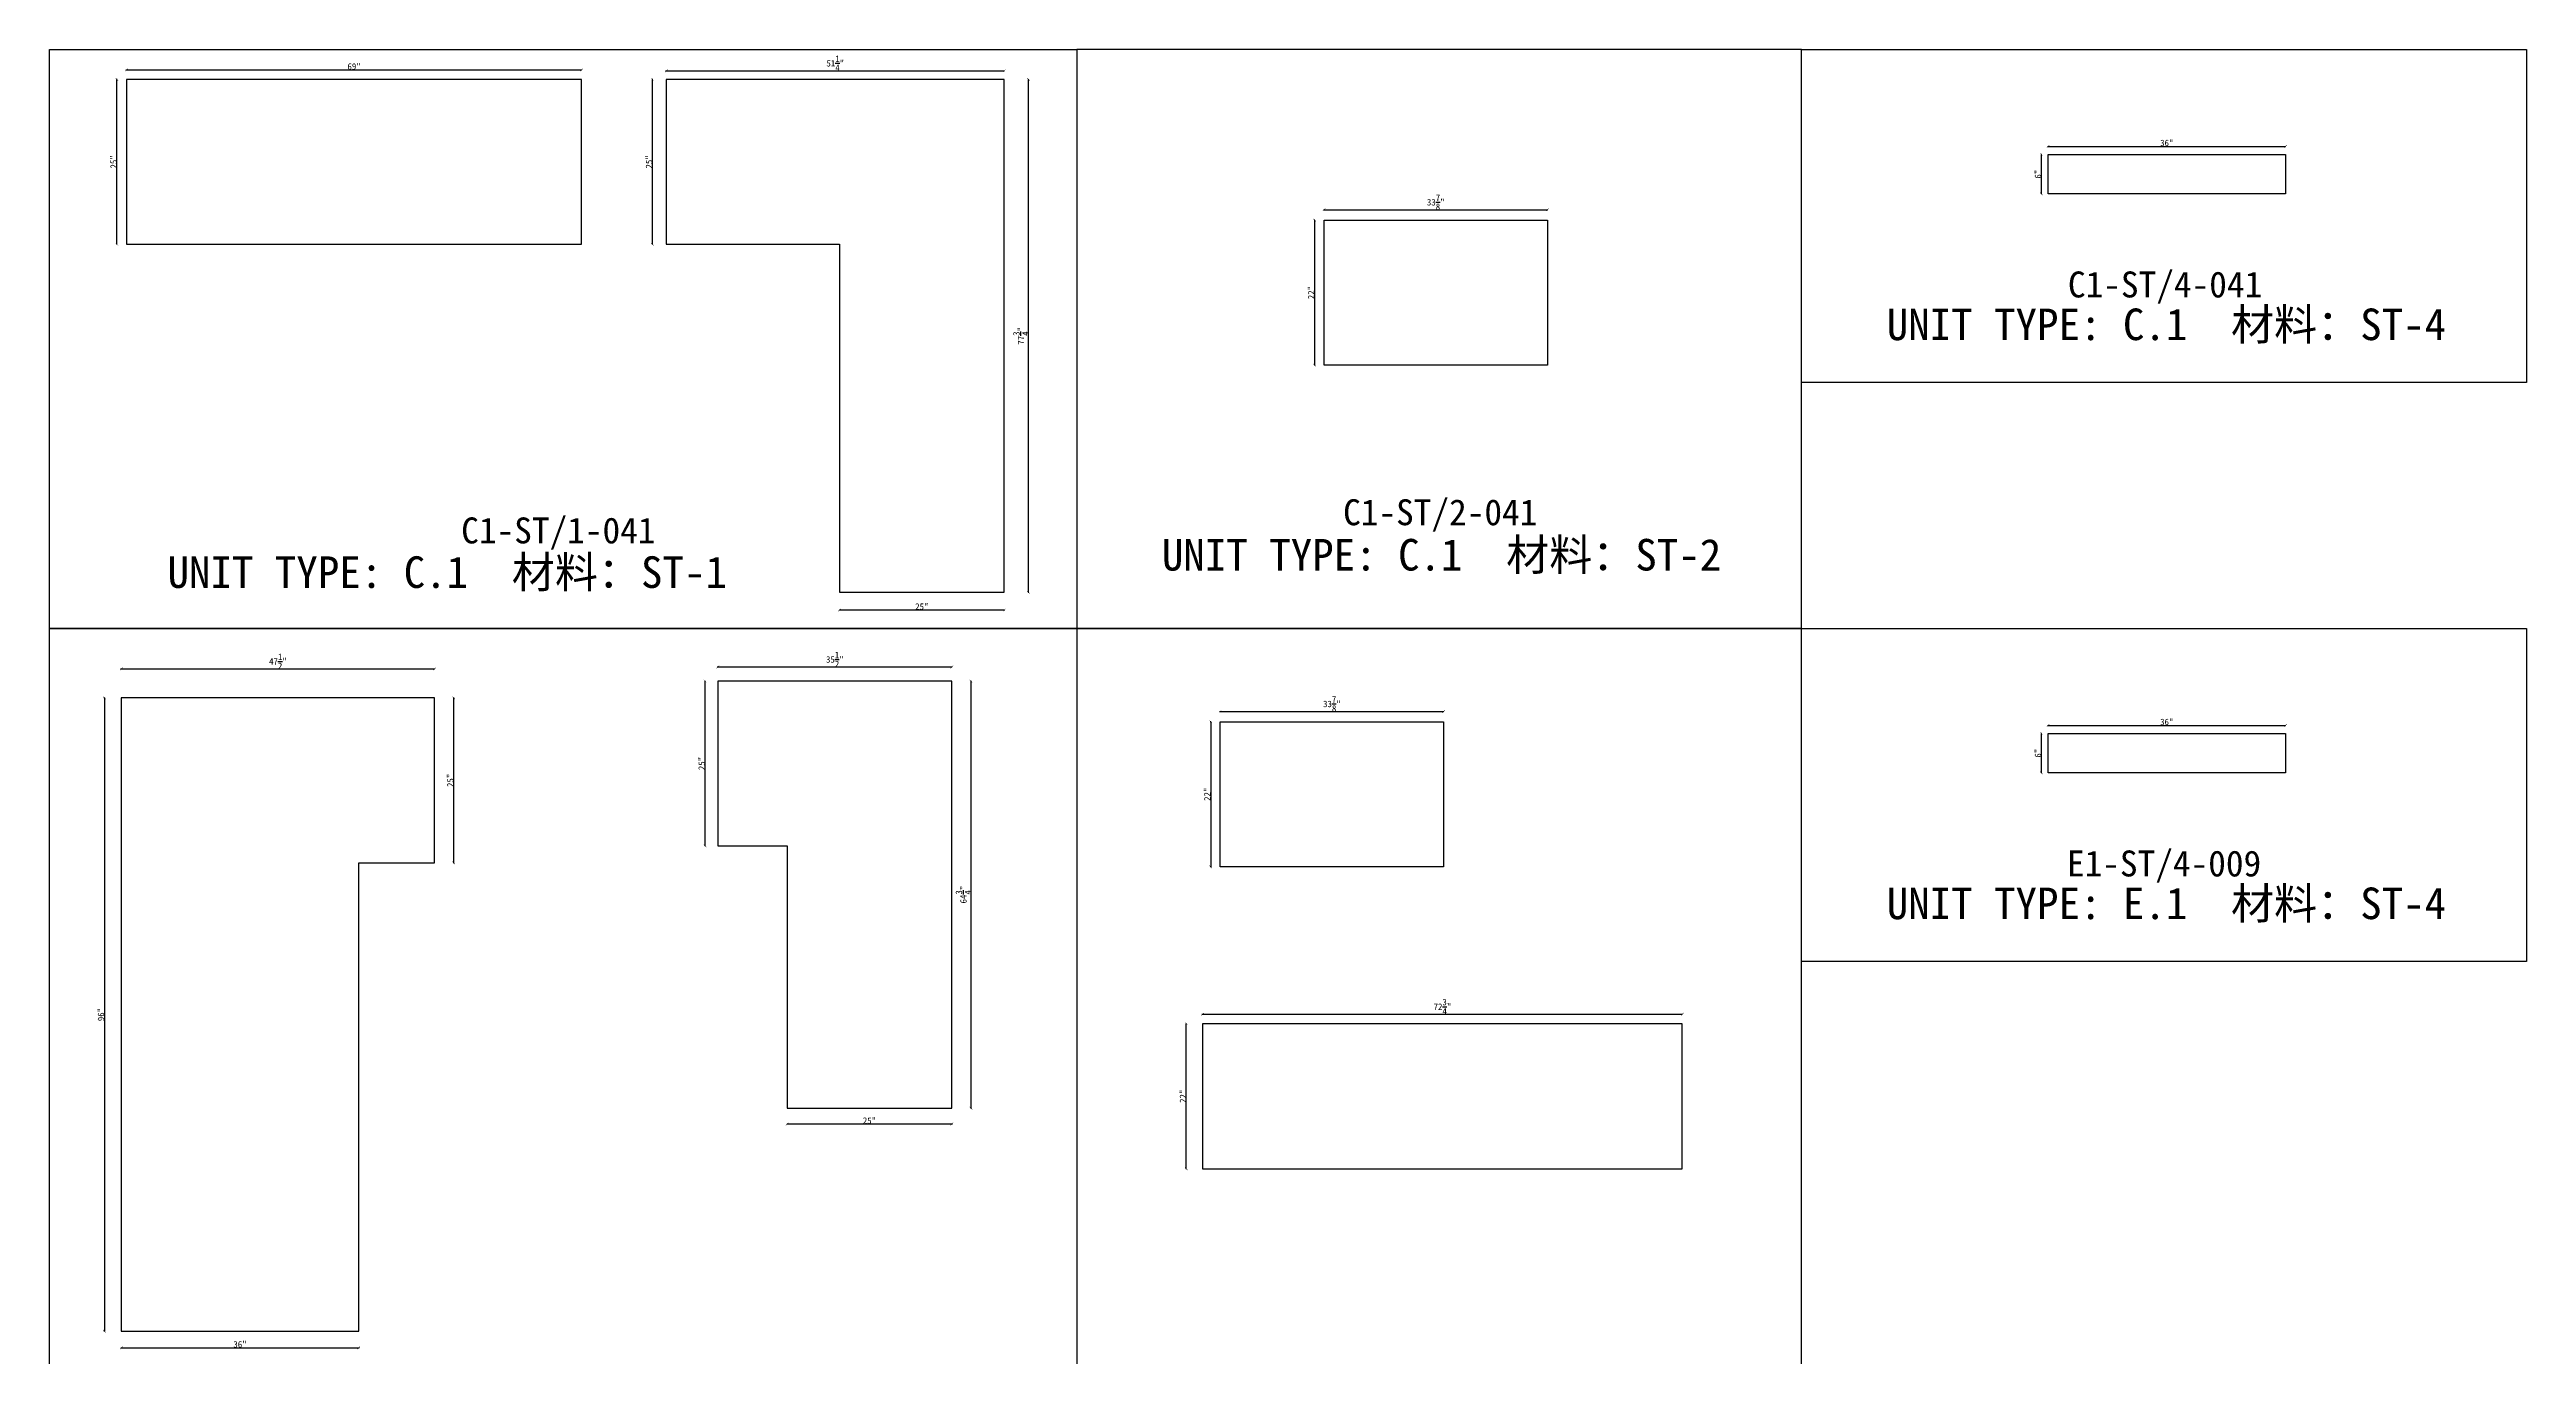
# Model space of a CAD drawing. Header units: millimetres. Extents: x -46966 to 138077, y -48408 to 2116.
# Drawn here: x -46966 to -37426, y -26826 to -21793 of the extents above; entities that cross this region are included whole.
import ezdxf
from ezdxf.enums import TextEntityAlignment as Align

# ---------------------------------------------------------------- set-up
doc = ezdxf.new("R2010")
doc.units = ezdxf.units.MM
doc.layers.add('PART_NUMBER', color=3, linetype='Continuous')
doc.styles.add('样式 1', font='')
doc.styles.get('样式 1').set_extended_font_data('NSimSun')
doc.dimstyles.new('副本 ISO-25', dxfattribs={"dimtxt": 25, "dimasz": 10, "dimexe": 1.5, "dimexo": 0.5, "dimtad": 1, "dimlfac": 0.03937, "dimlunit": 5, "dimtxsty": '样式 1', "dimblk": 'ARCHTICK', "dimcen": 2.5, "dimclrd": 256, "dimclrt": 1, "dimazin": 3, "dimtfac": 1, "dimtmove": 0, "dimatfit": 3, "dimfxlon": 1})

# ---------------------------------------------------------------- blocks, each defined once
blk = doc.blocks.new('_ArchTick')
at = {"color": 0, "linetype": 'ByBlock', "const_width": 0.15}
blk.add_lwpolyline([(-0.5, -0.5), (0.5, 0.5)], dxfattribs=at)
blk = doc.blocks.new('*D108')
at = {"color": 0, "lineweight": -2, "transparency": 16777216}
for p, q in [((-46705.4, -21908.2), (-46707.9, -21908.2)), ((-46705.4, -22543.2), (-46707.9, -22543.2))]:
    blk.add_line(p, q, dxfattribs=at)
at = {"lineweight": -2, "transparency": 16777216}
blk.add_line((-46706.4, -22543.2), (-46706.4, -21908.2), dxfattribs=at)
at = {"layer": 'Defpoints', "color": 0, "transparency": 16777216}
for p in [(-46706.4, -21908.2), (-46669.4, -21908.2), (-46669.4, -22543.2)]:
    blk.add_point(p, dxfattribs=at)
at = {"lineweight": -2, "transparency": 16777216, "xscale": 10, "yscale": 10, "zscale": 10}
for p, rotation in [((-46706.4, -21908.2), 90), ((-46706.4, -22543.2), 270)]:
    blk.add_blockref('_ArchTick', p, dxfattribs=dict(at, rotation=rotation))
at = {"color": 1, "transparency": 16777216, "insert": (-46719.5, -22225.7), "char_height": 25, "attachment_point": 5, "rotation": 90, "style": '样式 1'}
blk.add_mtext('\\A1;25"', dxfattribs=at)
blk = doc.blocks.new('*D109')
at = {"color": 0, "lineweight": -2, "transparency": 16777216}
for p, q in [((-46669.4, -21872.9), (-46669.4, -21870.4)), ((-44916.8, -21872.9), (-44916.8, -21870.4))]:
    blk.add_line(p, q, dxfattribs=at)
at = {"lineweight": -2, "transparency": 16777216}
blk.add_line((-46669.4, -21871.9), (-44916.8, -21871.9), dxfattribs=at)
at = {"layer": 'Defpoints', "color": 0, "transparency": 16777216}
for p in [(-46669.4, -21908.2), (-44916.8, -21871.9), (-44916.8, -21908.2)]:
    blk.add_point(p, dxfattribs=at)
at = {"lineweight": -2, "transparency": 16777216, "xscale": 10, "yscale": 10, "zscale": 10, "rotation": 180}
blk.add_blockref('_ArchTick', (-46669.4, -21871.9), dxfattribs=at)
at = {"lineweight": -2, "transparency": 16777216, "xscale": 10, "yscale": 10, "zscale": 10}
blk.add_blockref('_ArchTick', (-44916.8, -21871.9), dxfattribs=at)
at = {"color": 1, "transparency": 16777216, "insert": (-45793.1, -21858.7), "char_height": 25, "attachment_point": 5, "style": '样式 1'}
blk.add_mtext('\\A1;69"', dxfattribs=at)
blk = doc.blocks.new('*D104')
at = {"color": 0, "lineweight": -2, "transparency": 16777216}
for p, q in [((-44590.5, -21876.1), (-44590.5, -21873.6)), ((-43288.8, -21876.1), (-43288.8, -21873.6))]:
    blk.add_line(p, q, dxfattribs=at)
at = {"lineweight": -2, "transparency": 16777216}
blk.add_line((-44590.5, -21875.1), (-43288.8, -21875.1), dxfattribs=at)
at = {"layer": 'Defpoints', "color": 0, "transparency": 16777216}
for p in [(-44590.5, -21908.2), (-43288.8, -21875.1), (-43288.8, -21908.2)]:
    blk.add_point(p, dxfattribs=at)
at = {"lineweight": -2, "transparency": 16777216, "xscale": 10, "yscale": 10, "zscale": 10, "rotation": 180}
blk.add_blockref('_ArchTick', (-44590.5, -21875.1), dxfattribs=at)
at = {"lineweight": -2, "transparency": 16777216, "xscale": 10, "yscale": 10, "zscale": 10}
blk.add_blockref('_ArchTick', (-43288.8, -21875.1), dxfattribs=at)
at = {"color": 1, "transparency": 16777216, "insert": (-43939.6, -21846), "char_height": 25, "attachment_point": 5, "style": '样式 1'}
blk.add_mtext('\\A1;51{\\H1x;\\S1/4;}"', dxfattribs=at)
blk = doc.blocks.new('*D105')
at = {"color": 0, "lineweight": -2, "transparency": 16777216}
for p, q in [((-44643, -21908.2), (-44645.5, -21908.2)), ((-44643, -22543.2), (-44645.5, -22543.2))]:
    blk.add_line(p, q, dxfattribs=at)
at = {"lineweight": -2, "transparency": 16777216}
blk.add_line((-44644, -22543.2), (-44644, -21908.2), dxfattribs=at)
at = {"layer": 'Defpoints', "color": 0, "transparency": 16777216}
for p in [(-44644, -21908.2), (-44590.5, -21908.2), (-44590.5, -22543.2)]:
    blk.add_point(p, dxfattribs=at)
at = {"lineweight": -2, "transparency": 16777216, "xscale": 10, "yscale": 10, "zscale": 10}
for p, rotation in [((-44644, -21908.2), 90), ((-44644, -22543.2), 270)]:
    blk.add_blockref('_ArchTick', p, dxfattribs=dict(at, rotation=rotation))
at = {"color": 1, "transparency": 16777216, "insert": (-44657.1, -22225.7), "char_height": 25, "attachment_point": 5, "rotation": 90, "style": '样式 1'}
blk.add_mtext('\\A1;25"', dxfattribs=at)
blk = doc.blocks.new('*D106')
at = {"color": 0, "lineweight": -2, "transparency": 16777216}
for p, q in [((-43923.8, -23950.5), (-43923.8, -23953)), ((-43288.8, -23950.5), (-43288.8, -23953))]:
    blk.add_line(p, q, dxfattribs=at)
at = {"lineweight": -2, "transparency": 16777216}
blk.add_line((-43288.8, -23951.5), (-43923.8, -23951.5), dxfattribs=at)
at = {"layer": 'Defpoints', "color": 0, "transparency": 16777216}
for p in [(-43923.8, -23883), (-43288.8, -23883), (-43923.8, -23951.5)]:
    blk.add_point(p, dxfattribs=at)
at = {"lineweight": -2, "transparency": 16777216, "xscale": 10, "yscale": 10, "zscale": 10, "rotation": 180}
blk.add_blockref('_ArchTick', (-43923.8, -23951.5), dxfattribs=at)
at = {"lineweight": -2, "transparency": 16777216, "xscale": 10, "yscale": 10, "zscale": 10}
blk.add_blockref('_ArchTick', (-43288.8, -23951.5), dxfattribs=at)
at = {"color": 1, "transparency": 16777216, "insert": (-43606.3, -23938.3), "char_height": 25, "attachment_point": 5, "style": '样式 1'}
blk.add_mtext('\\A1;25"', dxfattribs=at)
blk = doc.blocks.new('*D107')
at = {"color": 0, "lineweight": -2, "transparency": 16777216}
for p, q in [((-43196.5, -21908.2), (-43194, -21908.2)), ((-43196.5, -23883), (-43194, -23883))]:
    blk.add_line(p, q, dxfattribs=at)
at = {"lineweight": -2, "transparency": 16777216}
blk.add_line((-43195.5, -23883), (-43195.5, -21908.2), dxfattribs=at)
at = {"layer": 'Defpoints', "color": 0, "transparency": 16777216}
for p in [(-43288.8, -21908.2), (-43195.5, -21908.2), (-43288.8, -23883)]:
    blk.add_point(p, dxfattribs=at)
at = {"lineweight": -2, "transparency": 16777216, "xscale": 10, "yscale": 10, "zscale": 10}
for p, rotation in [((-43195.5, -21908.2), 90), ((-43195.5, -23883), 270)]:
    blk.add_blockref('_ArchTick', p, dxfattribs=dict(at, rotation=rotation))
at = {"color": 1, "transparency": 16777216, "insert": (-43224.6, -22895.6), "char_height": 25, "attachment_point": 5, "rotation": 90, "style": '样式 1'}
blk.add_mtext('\\A1;77{\\H1x;\\S3/4;}"', dxfattribs=at)
blk = doc.blocks.new('*D110')
at = {"color": 0, "lineweight": -2, "transparency": 16777216}
for p, q in [((-42056.9, -22411.3), (-42056.9, -22408.8)), ((-41196.5, -22411.3), (-41196.5, -22408.8))]:
    blk.add_line(p, q, dxfattribs=at)
at = {"lineweight": -2, "transparency": 16777216}
blk.add_line((-42056.9, -22410.3), (-41196.5, -22410.3), dxfattribs=at)
at = {"layer": 'Defpoints', "color": 0, "transparency": 16777216}
for p in [(-41196.5, -22410.3), (-42056.9, -22449.7), (-41196.5, -22449.7)]:
    blk.add_point(p, dxfattribs=at)
at = {"lineweight": -2, "transparency": 16777216, "xscale": 10, "yscale": 10, "zscale": 10, "rotation": 180}
blk.add_blockref('_ArchTick', (-42056.9, -22410.3), dxfattribs=at)
at = {"lineweight": -2, "transparency": 16777216, "xscale": 10, "yscale": 10, "zscale": 10}
blk.add_blockref('_ArchTick', (-41196.5, -22410.3), dxfattribs=at)
at = {"color": 1, "transparency": 16777216, "insert": (-41626.7, -22381.2), "char_height": 25, "attachment_point": 5, "style": '样式 1'}
blk.add_mtext('\\A1;33{\\H1x;\\S7/8;}"', dxfattribs=at)
blk = doc.blocks.new('*D111')
at = {"color": 0, "lineweight": -2, "transparency": 16777216}
for p, q in [((-42092.5, -22449.7), (-42095, -22449.7)), ((-42092.5, -23008.5), (-42095, -23008.5))]:
    blk.add_line(p, q, dxfattribs=at)
at = {"lineweight": -2, "transparency": 16777216}
blk.add_line((-42093.5, -22449.7), (-42093.5, -23008.5), dxfattribs=at)
at = {"layer": 'Defpoints', "color": 0, "transparency": 16777216}
for p in [(-42056.9, -22449.7), (-42093.5, -23008.5), (-42056.9, -23008.5)]:
    blk.add_point(p, dxfattribs=at)
at = {"lineweight": -2, "transparency": 16777216, "xscale": 10, "yscale": 10, "zscale": 10}
for p, rotation in [((-42093.5, -22449.7), 90), ((-42093.5, -23008.5), 270)]:
    blk.add_blockref('_ArchTick', p, dxfattribs=dict(at, rotation=rotation))
at = {"color": 1, "transparency": 16777216, "insert": (-42106.7, -22729.1), "char_height": 25, "attachment_point": 5, "rotation": 90, "style": '样式 1'}
blk.add_mtext('\\A1;22"', dxfattribs=at)
blk = doc.blocks.new('*D112')
at = {"color": 0, "lineweight": -2, "transparency": 16777216}
for p, q in [((-39268.1, -22167.2), (-39268.1, -22164.7)), ((-38353.7, -22167.2), (-38353.7, -22164.7))]:
    blk.add_line(p, q, dxfattribs=at)
at = {"lineweight": -2, "transparency": 16777216}
blk.add_line((-39268.1, -22166.2), (-38353.7, -22166.2), dxfattribs=at)
at = {"layer": 'Defpoints', "color": 0, "transparency": 16777216}
for p in [(-39268.1, -22197), (-38353.7, -22166.2), (-38353.7, -22197)]:
    blk.add_point(p, dxfattribs=at)
at = {"lineweight": -2, "transparency": 16777216, "xscale": 10, "yscale": 10, "zscale": 10, "rotation": 180}
blk.add_blockref('_ArchTick', (-39268.1, -22166.2), dxfattribs=at)
at = {"lineweight": -2, "transparency": 16777216, "xscale": 10, "yscale": 10, "zscale": 10}
blk.add_blockref('_ArchTick', (-38353.7, -22166.2), dxfattribs=at)
at = {"color": 1, "transparency": 16777216, "insert": (-38810.9, -22153), "char_height": 25, "attachment_point": 5, "style": '样式 1'}
blk.add_mtext('\\A1;36"', dxfattribs=at)
blk = doc.blocks.new('*D113')
at = {"color": 0, "lineweight": -2, "transparency": 16777216}
for p, q in [((-39292.9, -22197), (-39295.4, -22197)), ((-39292.9, -22349.4), (-39295.4, -22349.4))]:
    blk.add_line(p, q, dxfattribs=at)
at = {"lineweight": -2, "transparency": 16777216}
blk.add_line((-39293.9, -22349.4), (-39293.9, -22197), dxfattribs=at)
at = {"layer": 'Defpoints', "color": 0, "transparency": 16777216}
for p in [(-39293.9, -22197), (-39268.1, -22197), (-39268.1, -22349.4)]:
    blk.add_point(p, dxfattribs=at)
at = {"lineweight": -2, "transparency": 16777216, "xscale": 10, "yscale": 10, "zscale": 10}
for p, rotation in [((-39293.9, -22197), 90), ((-39293.9, -22349.4), 270)]:
    blk.add_blockref('_ArchTick', p, dxfattribs=dict(at, rotation=rotation))
at = {"color": 1, "transparency": 16777216, "insert": (-39307.1, -22273.2), "char_height": 25, "attachment_point": 5, "rotation": 90, "style": '样式 1'}
blk.add_mtext('\\A1;6"', dxfattribs=at)
blk = doc.blocks.new('*D124')
at = {"color": 0, "lineweight": -2, "transparency": 16777216}
for p, q in [((-44392.2, -24171.9), (-44392.2, -24169.4)), ((-43490.5, -24171.9), (-43490.5, -24169.4))]:
    blk.add_line(p, q, dxfattribs=at)
at = {"lineweight": -2, "transparency": 16777216}
blk.add_line((-43490.5, -24170.9), (-44392.2, -24170.9), dxfattribs=at)
at = {"layer": 'Defpoints', "color": 0, "transparency": 16777216}
for p in [(-44392.2, -24170.9), (-44392.2, -24224.9), (-43490.5, -24224.9)]:
    blk.add_point(p, dxfattribs=at)
at = {"lineweight": -2, "transparency": 16777216, "xscale": 10, "yscale": 10, "zscale": 10, "rotation": 180}
blk.add_blockref('_ArchTick', (-44392.2, -24170.9), dxfattribs=at)
at = {"lineweight": -2, "transparency": 16777216, "xscale": 10, "yscale": 10, "zscale": 10}
blk.add_blockref('_ArchTick', (-43490.5, -24170.9), dxfattribs=at)
at = {"color": 1, "transparency": 16777216, "insert": (-43941.3, -24141.9), "char_height": 25, "attachment_point": 5, "style": '样式 1'}
blk.add_mtext('\\A1;35{\\H1x;\\S1/2;}"', dxfattribs=at)
blk = doc.blocks.new('*D125')
at = {"color": 0, "lineweight": -2, "transparency": 16777216}
for p, q in [((-43418, -24224.9), (-43415.5, -24224.9)), ((-43418, -25869.6), (-43415.5, -25869.6))]:
    blk.add_line(p, q, dxfattribs=at)
at = {"lineweight": -2, "transparency": 16777216}
blk.add_line((-43417, -24224.9), (-43417, -25869.6), dxfattribs=at)
at = {"layer": 'Defpoints', "color": 0, "transparency": 16777216}
for p in [(-43490.5, -24224.9), (-43490.5, -25869.6), (-43417, -25869.6)]:
    blk.add_point(p, dxfattribs=at)
at = {"lineweight": -2, "transparency": 16777216, "xscale": 10, "yscale": 10, "zscale": 10}
for p, rotation in [((-43417, -24224.9), 90), ((-43417, -25869.6), 270)]:
    blk.add_blockref('_ArchTick', p, dxfattribs=dict(at, rotation=rotation))
at = {"color": 1, "transparency": 16777216, "insert": (-43446.1, -25047.2), "char_height": 25, "attachment_point": 5, "rotation": 90, "style": '样式 1'}
blk.add_mtext('\\A1;64{\\H1x;\\S3/4;}"', dxfattribs=at)
blk = doc.blocks.new('*D126')
at = {"color": 0, "lineweight": -2, "transparency": 16777216}
for p, q in [((-44125.5, -25929.8), (-44125.5, -25932.3)), ((-43490.5, -25929.8), (-43490.5, -25932.3))]:
    blk.add_line(p, q, dxfattribs=at)
at = {"lineweight": -2, "transparency": 16777216}
blk.add_line((-43490.5, -25930.8), (-44125.5, -25930.8), dxfattribs=at)
at = {"layer": 'Defpoints', "color": 0, "transparency": 16777216}
for p in [(-44125.5, -25869.6), (-44125.5, -25930.8), (-43490.5, -25869.6)]:
    blk.add_point(p, dxfattribs=at)
at = {"lineweight": -2, "transparency": 16777216, "xscale": 10, "yscale": 10, "zscale": 10, "rotation": 180}
blk.add_blockref('_ArchTick', (-44125.5, -25930.8), dxfattribs=at)
at = {"lineweight": -2, "transparency": 16777216, "xscale": 10, "yscale": 10, "zscale": 10}
blk.add_blockref('_ArchTick', (-43490.5, -25930.8), dxfattribs=at)
at = {"color": 1, "transparency": 16777216, "insert": (-43808, -25917.7), "char_height": 25, "attachment_point": 5, "style": '样式 1'}
blk.add_mtext('\\A1;25"', dxfattribs=at)
blk = doc.blocks.new('*D127')
at = {"color": 0, "lineweight": -2, "transparency": 16777216}
for p, q in [((-44440.2, -24224.9), (-44442.7, -24224.9)), ((-44440.2, -24859.9), (-44442.7, -24859.9))]:
    blk.add_line(p, q, dxfattribs=at)
at = {"lineweight": -2, "transparency": 16777216}
blk.add_line((-44441.2, -24859.9), (-44441.2, -24224.9), dxfattribs=at)
at = {"layer": 'Defpoints', "color": 0, "transparency": 16777216}
for p in [(-44441.2, -24224.9), (-44392.2, -24224.9), (-44392.2, -24859.9)]:
    blk.add_point(p, dxfattribs=at)
at = {"lineweight": -2, "transparency": 16777216, "xscale": 10, "yscale": 10, "zscale": 10}
for p, rotation in [((-44441.2, -24224.9), 90), ((-44441.2, -24859.9), 270)]:
    blk.add_blockref('_ArchTick', p, dxfattribs=dict(at, rotation=rotation))
at = {"color": 1, "transparency": 16777216, "insert": (-44454.3, -24542.4), "char_height": 25, "attachment_point": 5, "rotation": 90, "style": '样式 1'}
blk.add_mtext('\\A1;25"', dxfattribs=at)
blk = doc.blocks.new('*D114')
at = {"color": 0, "lineweight": -2, "transparency": 16777216}
for p, q in [((-46689.7, -24179.1), (-46689.7, -24176.6)), ((-45483.2, -24179.1), (-45483.2, -24176.6))]:
    blk.add_line(p, q, dxfattribs=at)
at = {"lineweight": -2, "transparency": 16777216}
blk.add_line((-46689.7, -24178.1), (-45483.2, -24178.1), dxfattribs=at)
at = {"layer": 'Defpoints', "color": 0, "transparency": 16777216}
for p in [(-45483.2, -24178.1), (-46689.7, -24289.9), (-45483.2, -24289.9)]:
    blk.add_point(p, dxfattribs=at)
at = {"lineweight": -2, "transparency": 16777216, "xscale": 10, "yscale": 10, "zscale": 10, "rotation": 180}
blk.add_blockref('_ArchTick', (-46689.7, -24178.1), dxfattribs=at)
at = {"lineweight": -2, "transparency": 16777216, "xscale": 10, "yscale": 10, "zscale": 10}
blk.add_blockref('_ArchTick', (-45483.2, -24178.1), dxfattribs=at)
at = {"color": 1, "transparency": 16777216, "insert": (-46086.4, -24149.1), "char_height": 25, "attachment_point": 5, "style": '样式 1'}
blk.add_mtext('\\A1;47{\\H1x;\\S1/2;}"', dxfattribs=at)
blk = doc.blocks.new('*D115')
at = {"color": 0, "lineweight": -2, "transparency": 16777216}
for p, q in [((-46753.9, -24289.9), (-46756.4, -24289.9)), ((-46753.9, -26728.3), (-46756.4, -26728.3))]:
    blk.add_line(p, q, dxfattribs=at)
at = {"lineweight": -2, "transparency": 16777216}
blk.add_line((-46754.9, -24289.9), (-46754.9, -26728.3), dxfattribs=at)
at = {"layer": 'Defpoints', "color": 0, "transparency": 16777216}
for p in [(-46689.7, -24289.9), (-46754.9, -26728.3), (-46689.7, -26728.3)]:
    blk.add_point(p, dxfattribs=at)
at = {"lineweight": -2, "transparency": 16777216, "xscale": 10, "yscale": 10, "zscale": 10}
for p, rotation in [((-46754.9, -24289.9), 90), ((-46754.9, -26728.3), 270)]:
    blk.add_blockref('_ArchTick', p, dxfattribs=dict(at, rotation=rotation))
at = {"color": 1, "transparency": 16777216, "insert": (-46768, -25509.1), "char_height": 25, "attachment_point": 5, "rotation": 90, "style": '样式 1'}
blk.add_mtext('\\A1;96"', dxfattribs=at)
blk = doc.blocks.new('*D116')
at = {"color": 0, "lineweight": -2, "transparency": 16777216}
for p, q in [((-46689.7, -26791.5), (-46689.7, -26794)), ((-45775.3, -26791.5), (-45775.3, -26794))]:
    blk.add_line(p, q, dxfattribs=at)
at = {"lineweight": -2, "transparency": 16777216}
blk.add_line((-46689.7, -26792.5), (-45775.3, -26792.5), dxfattribs=at)
at = {"layer": 'Defpoints', "color": 0, "transparency": 16777216}
for p in [(-46689.7, -26728.3), (-45775.3, -26728.3), (-45775.3, -26792.5)]:
    blk.add_point(p, dxfattribs=at)
at = {"lineweight": -2, "transparency": 16777216, "xscale": 10, "yscale": 10, "zscale": 10, "rotation": 180}
blk.add_blockref('_ArchTick', (-46689.7, -26792.5), dxfattribs=at)
at = {"lineweight": -2, "transparency": 16777216, "xscale": 10, "yscale": 10, "zscale": 10}
blk.add_blockref('_ArchTick', (-45775.3, -26792.5), dxfattribs=at)
at = {"color": 1, "transparency": 16777216, "insert": (-46232.5, -26779.3), "char_height": 25, "attachment_point": 5, "style": '样式 1'}
blk.add_mtext('\\A1;36"', dxfattribs=at)
blk = doc.blocks.new('*D117')
at = {"color": 0, "lineweight": -2, "transparency": 16777216}
for p, q in [((-45410.2, -24289.9), (-45407.7, -24289.9)), ((-45410.2, -24924.9), (-45407.7, -24924.9))]:
    blk.add_line(p, q, dxfattribs=at)
at = {"lineweight": -2, "transparency": 16777216}
blk.add_line((-45409.2, -24924.9), (-45409.2, -24289.9), dxfattribs=at)
at = {"layer": 'Defpoints', "color": 0, "transparency": 16777216}
for p in [(-45483.2, -24289.9), (-45409.2, -24289.9), (-45483.2, -24924.9)]:
    blk.add_point(p, dxfattribs=at)
at = {"lineweight": -2, "transparency": 16777216, "xscale": 10, "yscale": 10, "zscale": 10}
for p, rotation in [((-45409.2, -24289.9), 90), ((-45409.2, -24924.9), 270)]:
    blk.add_blockref('_ArchTick', p, dxfattribs=dict(at, rotation=rotation))
at = {"color": 1, "transparency": 16777216, "insert": (-45422.3, -24607.4), "char_height": 25, "attachment_point": 5, "rotation": 90, "style": '样式 1'}
blk.add_mtext('\\A1;25"', dxfattribs=at)
blk = doc.blocks.new('*D118')
at = {"color": 0, "lineweight": -2, "transparency": 16777216}
for p, q in [((-42457, -24343.1), (-42457, -24340.6)), ((-41596.5, -24343.1), (-41596.5, -24340.6))]:
    blk.add_line(p, q, dxfattribs=at)
at = {"lineweight": -2, "transparency": 16777216}
blk.add_line((-42457, -24342.1), (-41596.5, -24342.1), dxfattribs=at)
at = {"layer": 'Defpoints', "color": 0, "transparency": 16777216}
for p in [(-42457, -24381.5), (-41596.5, -24342.1), (-41596.5, -24381.5)]:
    blk.add_point(p, dxfattribs=at)
at = {"lineweight": -2, "transparency": 16777216, "xscale": 10, "yscale": 10, "zscale": 10, "rotation": 180}
blk.add_blockref('_ArchTick', (-42457, -24342.1), dxfattribs=at)
at = {"lineweight": -2, "transparency": 16777216, "xscale": 10, "yscale": 10, "zscale": 10}
blk.add_blockref('_ArchTick', (-41596.5, -24342.1), dxfattribs=at)
at = {"color": 1, "transparency": 16777216, "insert": (-42026.8, -24313), "char_height": 25, "attachment_point": 5, "style": '样式 1'}
blk.add_mtext('\\A1;33{\\H1x;\\S7/8;}"', dxfattribs=at)
blk = doc.blocks.new('*D119')
at = {"color": 0, "lineweight": -2, "transparency": 16777216}
for p, q in [((-42492.6, -24381.5), (-42495.1, -24381.5)), ((-42492.6, -24940.3), (-42495.1, -24940.3))]:
    blk.add_line(p, q, dxfattribs=at)
at = {"lineweight": -2, "transparency": 16777216}
blk.add_line((-42493.6, -24381.5), (-42493.6, -24940.3), dxfattribs=at)
at = {"layer": 'Defpoints', "color": 0, "transparency": 16777216}
for p in [(-42457, -24381.5), (-42493.6, -24940.3), (-42457, -24940.3)]:
    blk.add_point(p, dxfattribs=at)
at = {"lineweight": -2, "transparency": 16777216, "xscale": 10, "yscale": 10, "zscale": 10}
for p, rotation in [((-42493.6, -24381.5), 90), ((-42493.6, -24940.3), 270)]:
    blk.add_blockref('_ArchTick', p, dxfattribs=dict(at, rotation=rotation))
at = {"color": 1, "transparency": 16777216, "insert": (-42506.7, -24660.9), "char_height": 25, "attachment_point": 5, "rotation": 90, "style": '样式 1'}
blk.add_mtext('\\A1;22"', dxfattribs=at)
blk = doc.blocks.new('*D120')
at = {"color": 0, "lineweight": -2, "transparency": 16777216}
for p, q in [((-42524.9, -25509), (-42524.9, -25506.5)), ((-40677, -25509), (-40677, -25506.5))]:
    blk.add_line(p, q, dxfattribs=at)
at = {"lineweight": -2, "transparency": 16777216}
blk.add_line((-42524.9, -25508), (-40677, -25508), dxfattribs=at)
at = {"layer": 'Defpoints', "color": 0, "transparency": 16777216}
for p in [(-42524.9, -25544.4), (-40677, -25508), (-40677, -25544.4)]:
    blk.add_point(p, dxfattribs=at)
at = {"lineweight": -2, "transparency": 16777216, "xscale": 10, "yscale": 10, "zscale": 10, "rotation": 180}
blk.add_blockref('_ArchTick', (-42524.9, -25508), dxfattribs=at)
at = {"lineweight": -2, "transparency": 16777216, "xscale": 10, "yscale": 10, "zscale": 10}
blk.add_blockref('_ArchTick', (-40677, -25508), dxfattribs=at)
at = {"color": 1, "transparency": 16777216, "insert": (-41600.9, -25478.9), "char_height": 25, "attachment_point": 5, "style": '样式 1'}
blk.add_mtext('\\A1;72{\\H1x;\\S3/4;}"', dxfattribs=at)
blk = doc.blocks.new('*D121')
at = {"color": 0, "lineweight": -2, "transparency": 16777216}
for p, q in [((-42586.5, -25544.4), (-42589, -25544.4)), ((-42586.5, -26103.2), (-42589, -26103.2))]:
    blk.add_line(p, q, dxfattribs=at)
at = {"lineweight": -2, "transparency": 16777216}
blk.add_line((-42587.5, -26103.2), (-42587.5, -25544.4), dxfattribs=at)
at = {"layer": 'Defpoints', "color": 0, "transparency": 16777216}
for p in [(-42587.5, -25544.4), (-42524.9, -25544.4), (-42524.9, -26103.2)]:
    blk.add_point(p, dxfattribs=at)
at = {"lineweight": -2, "transparency": 16777216, "xscale": 10, "yscale": 10, "zscale": 10}
for p, rotation in [((-42587.5, -25544.4), 90), ((-42587.5, -26103.2), 270)]:
    blk.add_blockref('_ArchTick', p, dxfattribs=dict(at, rotation=rotation))
at = {"color": 1, "transparency": 16777216, "insert": (-42600.7, -25823.8), "char_height": 25, "attachment_point": 5, "rotation": 90, "style": '样式 1'}
blk.add_mtext('\\A1;22"', dxfattribs=at)
blk = doc.blocks.new('*D122')
at = {"color": 0, "lineweight": -2, "transparency": 16777216}
for p, q in [((-39268.1, -24396.7), (-39268.1, -24394.2)), ((-38353.7, -24396.7), (-38353.7, -24394.2))]:
    blk.add_line(p, q, dxfattribs=at)
at = {"lineweight": -2, "transparency": 16777216}
blk.add_line((-39268.1, -24395.7), (-38353.7, -24395.7), dxfattribs=at)
at = {"layer": 'Defpoints', "color": 0, "transparency": 16777216}
for p in [(-38353.7, -24395.7), (-39268.1, -24426.6), (-38353.7, -24426.6)]:
    blk.add_point(p, dxfattribs=at)
at = {"lineweight": -2, "transparency": 16777216, "xscale": 10, "yscale": 10, "zscale": 10, "rotation": 180}
blk.add_blockref('_ArchTick', (-39268.1, -24395.7), dxfattribs=at)
at = {"lineweight": -2, "transparency": 16777216, "xscale": 10, "yscale": 10, "zscale": 10}
blk.add_blockref('_ArchTick', (-38353.7, -24395.7), dxfattribs=at)
at = {"color": 1, "transparency": 16777216, "insert": (-38810.9, -24382.6), "char_height": 25, "attachment_point": 5, "style": '样式 1'}
blk.add_mtext('\\A1;36"', dxfattribs=at)
blk = doc.blocks.new('*D123')
at = {"color": 0, "lineweight": -2, "transparency": 16777216}
for p, q in [((-39292.9, -24426.6), (-39295.4, -24426.6)), ((-39292.9, -24579), (-39295.4, -24579))]:
    blk.add_line(p, q, dxfattribs=at)
at = {"lineweight": -2, "transparency": 16777216}
blk.add_line((-39293.9, -24579), (-39293.9, -24426.6), dxfattribs=at)
at = {"layer": 'Defpoints', "color": 0, "transparency": 16777216}
for p in [(-39293.9, -24426.6), (-39268.1, -24426.6), (-39268.1, -24579)]:
    blk.add_point(p, dxfattribs=at)
at = {"lineweight": -2, "transparency": 16777216, "xscale": 10, "yscale": 10, "zscale": 10}
for p, rotation in [((-39293.9, -24426.6), 90), ((-39293.9, -24579), 270)]:
    blk.add_blockref('_ArchTick', p, dxfattribs=dict(at, rotation=rotation))
at = {"color": 1, "transparency": 16777216, "insert": (-39307.1, -24502.8), "char_height": 25, "attachment_point": 5, "rotation": 90, "style": '样式 1'}
blk.add_mtext('\\A1;6"', dxfattribs=at)

msp = doc.modelspace()

# ---------------------------------------------------------------- linework, layer by layer
at = {"color": 1}
for points in [[(-46966.168, -21793.267), (-43009.286, -21793.267), (-43009.286, -24022.834), (-46966.168, -24022.834)], [(-43009.286, -24022.834), (-40217.412, -24022.834), (-40217.412, -21793.267), (-43009.286, -21793.267)], [(-40217.412, -21793.267), (-37425.537, -21793.267), (-37425.537, -23075.665), (-40217.412, -23075.665)], [(-46966.168, -24022.834), (-43009.286, -24022.834), (-43009.286, -27304.891), (-46966.168, -27304.891)], [(-43009.286, -27304.891), (-40217.412, -27304.891), (-40217.412, -24022.834), (-43009.286, -24022.834)], [(-40217.412, -24022.834), (-37425.537, -24022.834), (-37425.537, -25305.232), (-40217.412, -25305.232)]]:
    msp.add_lwpolyline(points, close=True, dxfattribs=at)
for points in [[(-46669.416, -22543.194), (-44916.816, -22543.194), (-44916.816, -21908.194), (-46669.416, -21908.194)], [(-43288.771, -21908.194), (-44590.521, -21908.194), (-44590.521, -22543.194), (-43923.771, -22543.194), (-43923.771, -23883.044), (-43288.771, -23883.044)], [(-39268.092, -22197.004), (-38353.692, -22197.004), (-38353.692, -22349.404), (-39268.092, -22349.404)], [(-42056.887, -22449.736), (-41196.462, -22449.736), (-41196.462, -23008.536), (-42056.887, -23008.536)], [(-43490.461, -24224.911), (-44392.161, -24224.911), (-44392.161, -24859.911), (-44125.461, -24859.911), (-44125.461, -25869.561), (-43490.461, -25869.561)], [(-45775.278, -24924.869), (-45483.178, -24924.869), (-45483.178, -24289.869), (-46689.678, -24289.869), (-46689.678, -26728.269), (-45775.278, -26728.269)], [(-42456.968, -24381.542), (-41596.543, -24381.542), (-41596.543, -24940.342), (-42456.968, -24940.342)], [(-39268.092, -24426.571), (-38353.692, -24426.571), (-38353.692, -24578.971), (-39268.092, -24578.971)], [(-40677.015, -25544.438), (-42524.865, -25544.438), (-42524.865, -26103.238), (-40677.015, -26103.238)]]:
    msp.add_lwpolyline(points, close=True)

# ---------------------------------------------------------------- texts
at = {"style": '样式 1'}
for s, p in [('UNIT TYPE: C.1', (-39889.784, -22912.161)), ('材料：ST-4', (-38563.503, -22912.161)), ('材料：ST-2', (-41355.377, -23799.339)), ('UNIT TYPE: C.1', (-46511.744, -23866.292)), ('材料：ST-1', (-45185.463, -23866.292)), ('UNIT TYPE: C.1', (-42681.658, -23799.339)), ('UNIT TYPE: E.1', (-39889.784, -25141.728)), ('材料：ST-4', (-38563.503, -25141.728))]:
    msp.add_text(s, height=121.5865, dxfattribs=at).set_placement(p)
at = {"layer": 'PART_NUMBER', "color": 3, "style": '样式 1'}
for s, p in [('C1-ST/4-041', (-38817.548, -22697.834)), ('C1-ST/2-041', (-41609.422, -23575.004)), ('C1-ST/1-041', (-45006.304, -23645.004)), ('E1-ST/4-009', (-38821.402, -24927.401))]:
    msp.add_text(s, height=100, dxfattribs=at).set_placement(p, align=Align.MIDDLE_CENTER)

# ---------------------------------------------------------------- dimensions: what is measured, and where the dimension line sits
for base, p1, p2, picture, middle in [((-44916.816, -21871.863), (-46669.416, -21908.194), (-44916.816, -21908.194), '*D109', (-45793.116, -21858.738)), ((-43288.771, -21875.061), (-44590.521, -21908.194), (-43288.771, -21908.194), '*D104', (-43939.646, -21846.038)), ((-38353.692, -22166.168), (-39268.092, -22197.004), (-38353.692, -22197.004), '*D112', (-38810.892, -22153.043)), ((-41196.462, -22410.309), (-42056.887, -22449.736), (-41196.462, -22449.736), '*D110', (-41626.675, -22381.216)), ((-43923.771, -23951.46), (-43288.771, -23883.044), (-43923.771, -23883.044), '*D106', (-43606.271, -23938.335)), ((-45483.178, -24178.147), (-46689.678, -24289.869), (-45483.178, -24289.869), '*D114', (-46086.428, -24149.123)), ((-44392.161, -24170.94), (-43490.461, -24224.911), (-44392.161, -24224.911), '*D124', (-43941.311, -24141.916)), ((-41596.543, -24342.115), (-42456.968, -24381.542), (-41596.543, -24381.542), '*D118', (-42026.756, -24313.022)), ((-38353.692, -24395.735), (-39268.092, -24426.571), (-38353.692, -24426.571), '*D122', (-38810.892, -24382.61)), ((-40677.015, -25507.978), (-42524.865, -25544.438), (-40677.015, -25544.438), '*D120', (-41600.94, -25478.885)), ((-44125.461, -25930.818), (-43490.461, -25869.561), (-44125.461, -25869.561), '*D126', (-43807.961, -25917.693)), ((-45775.278, -26792.461), (-46689.678, -26728.269), (-45775.278, -26728.269), '*D116', (-46232.478, -26779.336))]:
    dim = msp.add_linear_dim(base=base, p1=p1, p2=p2, dimstyle='副本 ISO-25')
    dim.commit()
    dim.dimension.update_dxf_attribs({"geometry": picture, "text_midpoint": middle})
for base, p1, p2, picture, middle in [((-46706.356, -21908.194), (-46669.416, -22543.194), (-46669.416, -21908.194), '*D108', (-46719.481, -22225.694)), ((-44643.966, -21908.194), (-44590.521, -22543.194), (-44590.521, -21908.194), '*D105', (-44657.091, -22225.694)), ((-43195.549, -21908.194), (-43288.771, -23883.044), (-43288.771, -21908.194), '*D107', (-43224.642, -22895.619)), ((-39293.927, -22197.004), (-39268.092, -22349.404), (-39268.092, -22197.004), '*D113', (-39307.052, -22273.204)), ((-42093.533, -23008.536), (-42056.887, -22449.736), (-42056.887, -23008.536), '*D111', (-42106.658, -22729.136)), ((-44441.206, -24224.911), (-44392.161, -24859.911), (-44392.161, -24224.911), '*D127', (-44454.331, -24542.411)), ((-43417.021, -25869.561), (-43490.461, -24224.911), (-43490.461, -25869.561), '*D125', (-43446.114, -25047.236)), ((-46754.91, -26728.269), (-46689.678, -24289.869), (-46689.678, -26728.269), '*D115', (-46768.035, -25509.069)), ((-45409.174, -24289.869), (-45483.178, -24924.869), (-45483.178, -24289.869), '*D117', (-45422.299, -24607.369)), ((-42493.614, -24940.342), (-42456.968, -24381.542), (-42456.968, -24940.342), '*D119', (-42506.739, -24660.942)), ((-39293.927, -24426.571), (-39268.092, -24578.971), (-39268.092, -24426.571), '*D123', (-39307.052, -24502.771)), ((-42587.536, -25544.438), (-42524.865, -26103.238), (-42524.865, -25544.438), '*D121', (-42600.661, -25823.838))]:
    dim = msp.add_linear_dim(base=base, p1=p1, p2=p2, angle=90, dimstyle='副本 ISO-25')
    dim.commit()
    dim.dimension.update_dxf_attribs({"geometry": picture, "text_midpoint": middle})

doc.saveas('drawing.dxf')
